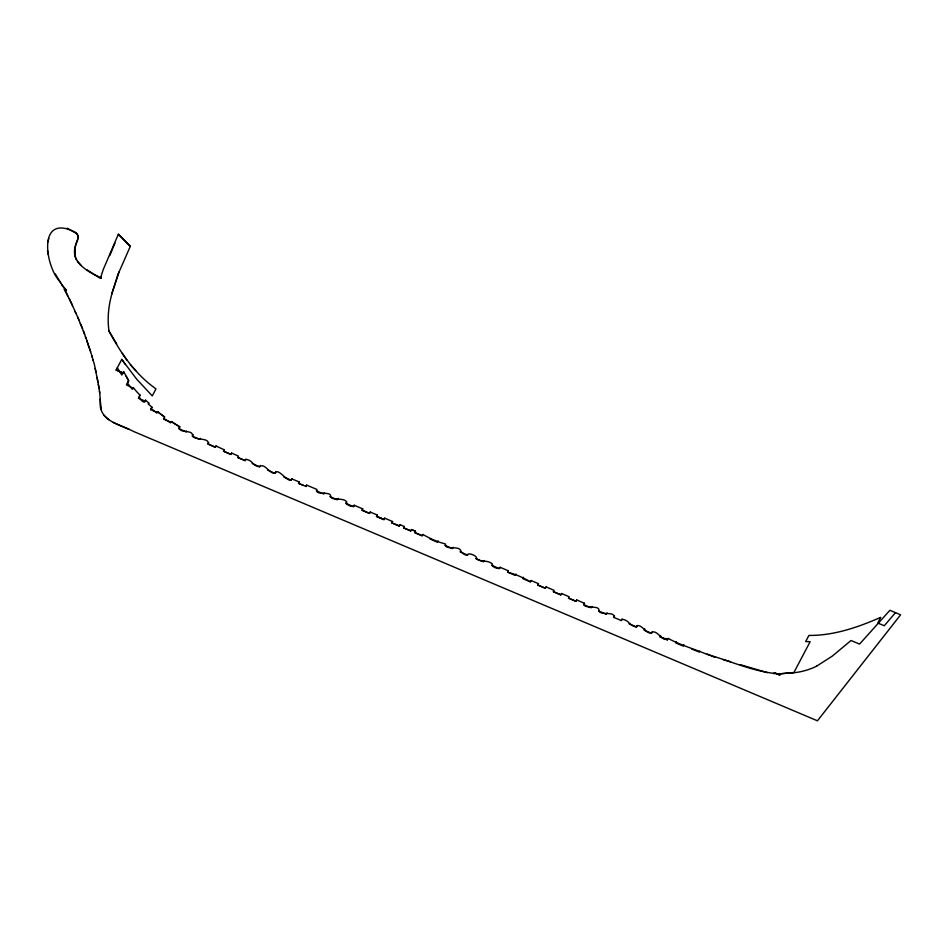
<?xml version="1.0" encoding="UTF-8"?>
<svg xmlns="http://www.w3.org/2000/svg" width="948" height="948" viewBox="0 0 948 948"><rect width="100%" height="100%" fill="white"/><g stroke="black" fill="none" stroke-linecap="round" stroke-linejoin="round"><path stroke-width="1.42" d="M561.619 593.531L560.872 594.87L553.454 591.73L554.047 590.308L546.072 586.907L545.301 588.234L537.871 585.082L538.5 583.672L531.081 580.508L530.205 581.799C522.075 577.024 517.016 574.867 507.808 572.236L508.377 570.815L500.141 567.295C500.094 570.577 489.547 566.157 492.569 564.06C485.992 559 482.331 563.231 475.991 558.573C479.143 556.642 467.4 551.606 467.494 555.03C463.513 556.18 459.946 548.892 460.159 551.914L467.589 555.066M252.18 463.525L259.456 466.736C264.753 462.387 268.983 473.716 274.873 473.289C278.12 466.274 288.82 485.163 291.889 478.918L299.141 481.916L298.525 483.326L305.943 486.466L306.714 485.127L316.905 489.441C314.807 495.804 328.589 491.23 330.532 495.223C329.394 501.753 344.432 496.764 346.648 502.049C343.567 504.099 354.351 508.578 354.102 505.237L362.764 508.875L362.089 510.261L369.471 513.389L370.206 512.05L377.221 515.013L376.534 516.376L383.798 519.468L384.663 518.165L392.508 521.495L391.82 522.869L399.226 525.986L399.949 524.647L404.334 526.519L403.682 527.906L410.65 530.856L411.515 529.553L415.473 531.259L414.809 532.622L422.227 535.762L422.867 534.494C431.257 539.08 436.151 541.415 445.513 544.01C444.316 550.741 458.299 545.112 460.787 550.504M118.026 274.221A46.855 42.103 -1 0 1 118.393 273.38A41.866 37.612 -1 0 1 119.175 271.721L130.303 246.35L118.358 234.215L103.213 269.635L100.891 276.875L101.329 277.871C89.503 272.834 69.477 262.323 75.603 245.366A18.901 16.981 -1 0 1 76.101 243.683A33.381 29.992 -1 0 1 76.373 242.961L77.132 241.053A26.532 23.842 -1 0 0 77.641 239.619L77.973 236.064L77.025 233.86A6.15 5.534 -1 0 0 76.172 232.912A6.446 5.783 -1 0 0 75.022 232.118A7.24 6.506 -1 0 0 73.908 231.608C37.363 213.821 45.243 266.435 59.914 281.52A2.797 2.512 -1 0 1 60.755 283.085L66.431 290.574L64.31 289.093C76.954 313.385 87.346 338.709 94.527 365.134C96.755 377.268 100.168 389.261 100.239 401.656C98.438 421.208 121.083 424.87 133.893 431.613L817.437 720.8L900.6 614.814L889.911 610.287L859.552 644.107L851.02 640.504L832.38 656.052L816.584 666.183M816.584 666.195A62.924 56.525 -1 0 1 790.739 673.044C786.71 672.914 782.764 673.815 778.9 673.85C754.122 672.12 730.481 660.946 706.995 654.369C693.415 648.681 681.031 645.339 668.186 638.431C662.545 642.993 658.552 630.621 652.39 631.972C647.484 636.452 642.815 624.554 637.21 625.621L636.499 626.984C628.488 625.609 630.147 620.561 622.042 619.21L621.307 620.561L613.877 617.421C615.643 610.868 600.665 615.833 598.899 610.95C600.262 604.587 585.935 609.268 583.755 604.634L584.43 603.272L576.716 599.966L575.874 601.257L568.48 598.129L569.167 596.754L561.595 593.531L560.742 594.823L553.348 591.659M346.648 502.049L346.079 503.483L353.509 506.623M47.874 241.965L48.775 238.505M113.997 287.161C109.115 301.286 106.828 316.194 109.008 331.101C120.834 353.225 135.126 374.128 155.97 388.881L152.284 395.92L136.583 379.058L121.771 359.399L116.106 370.04L122.991 372.943L123.667 371.652L128.667 380.693L126.463 384.876L133.087 388.289L133.419 387.685A65.578 58.906 -1 0 0 138.041 393.112L140.055 395.162C136.891 397.117 145.328 405.922 145.506 400.175L148.789 403.03L148.374 404.014M114.08 286.877L117.907 274.493M109.755 255.605L114.933 243.15M111.568 294.33L119.187 271.721M150.613 409.643L157.226 412.427L157.7 411.859L164.585 417.001L163.613 419.135L171.043 422.287L171.375 421.635L179.741 426.873L179.042 428.247C181.661 433.864 192.965 429.171 192.551 435.938C194.672 440.808 209.816 437.17 208.027 443.877L215.267 447.314L215.99 445.987L224.238 449.802L223.527 451.248L230.945 454.4L231.608 453.097L238.422 456.095L237.806 457.505L245.224 460.645L245.935 459.306C253.626 460.633 251.658 465.598 259.634 466.807L260.344 465.444M208.714 442.503L207.956 444.043L215.374 447.183L215.99 445.987M523.509 577.273L522.941 578.695L530.311 581.835L531.081 580.508M584.43 603.272L583.743 604.634L591.173 607.775L592.026 606.483M404.334 526.519L403.647 527.882L410.828 530.927L411.551 529.577L415.473 531.259L414.797 532.622L422.085 535.715L422.95 534.411M362.764 508.875L362.089 510.225L369.519 513.401L370.206 512.05M377.221 515.013L376.534 516.376L384.059 519.563L384.769 518.212M224.238 449.802L223.538 451.165L226.928 452.694L230.874 454.424L231.608 453.097M714.887 656.691L714.579 657.284L707.184 654.001M305.943 486.454L306.607 485.151M392.508 521.495L391.808 522.858L399.238 526.01L399.949 524.647M148.824 403.137L148.374 404.014L151.929 407.166L151.206 408.529L156.811 413.079L157.569 411.799M179.741 426.873L178.805 428.697L186.235 431.838L186.673 430.973M193.191 434.587L192.349 436.21L199.779 439.351L200.36 438.308M652.283 632.008L651.596 633.335L644.166 630.195L644.782 628.808M140.055 395.162L138.432 398.267L145.032 401.063L145.506 400.175M683.935 644.77L683.247 646.098L675.817 642.957L676.422 641.772M668.186 638.431L667.392 639.829L659.962 636.689L660.578 635.433M150.625 409.643L151.929 407.166M123.667 371.652L121.818 375.041L117.303 367.777M299.177 481.999L298.561 483.338L303.384 485.376M508.377 570.909L507.808 572.236L515.143 575.353L515.949 574.05M613.901 617.432L614.541 616.082M621.307 620.502L622.042 619.21M275.761 471.997L275.038 473.348L267.585 470.078M291.285 480.245L291.984 478.882M438.118 540.858L437.395 542.22L429.942 538.938M453.12 547.245L452.397 548.596L444.932 545.325M606.353 614.221L607.075 612.87M773.888 673.744L774.398 672.772L779.766 675.047L780.417 673.815M699.778 651.098L699.269 652.046L691.637 649.013M353.497 506.623L354.232 505.26M133.419 387.685L132.4 389.391L127.47 383.17L128.667 380.693L126.179 376.332M730.635 661.822L722.779 659.476M740.092 664.607L767.501 672.653M338.116 498.435L337.37 499.786L329.94 496.645M245.864 459.282L245.129 460.61L237.747 457.457M500.141 567.295L499.383 568.622L491.929 565.387M637.21 625.621L636.333 626.924L629.034 623.737M895.505 612.657L884.283 625.763L877.812 623.037L880.739 617.349C858.082 627.244 833.92 635.658 808.905 635.433L805.658 641.583L810.161 641.666L793.891 672.535L780.619 673.755M324.477 492.652L323.706 493.991L316.276 490.768M546.072 586.907L545.195 588.198L537.812 585.023M659.95 636.712L667.392 639.829M116.106 370.04L122.979 372.943M774.398 672.772L779.766 675.047M576.751 599.977L575.993 601.305L568.575 598.164M291.285 480.245L283.808 476.974M376.629 516.423L384.059 519.563M598.923 611.081L606.353 614.233M484.321 560.541L483.456 561.82L475.991 558.573M113.191 422.429L129.106 429.266M67.261 228.172L77.025 233.86A6.328 5.676 -1 0 1 77.629 234.926A6.755 6.067 -1 0 1 77.973 236.064A7.24 6.506 -1 0 1 78.068 237.249A8.864 7.963 -1 0 1 77.937 238.434A13.284 11.933 -1 0 1 77.641 239.619L75.603 245.366A18 16.175 -1 0 0 75.33 246.824A19.019 17.088 -1 0 0 75.212 248.293L75.034 256.043L76.172 259.586M179.646 426.79L171.28 421.576L170.522 422.879L163.874 418.376M87.062 269.907L100.026 278.25L101.329 277.871L100.891 276.875M66.289 289.934L63.86 287.564M164.585 417.001L157.7 411.859M108.665 419.68L103.759 415.224M81.244 265.511L77.404 261.458M135.742 370.538L130.362 364.79M118.358 234.215L130.303 246.35M76.219 313.705L74.868 311.43M109.008 331.101L116.723 343.958M121.759 359.387L125.397 364.577M122.28 353.379L126.878 360.145M61.893 285.004L63.018 286.782M92.88 359.754L93.248 360.359M87.761 343.934L90.629 351.542M64.31 289.093L67.723 295.788M55.351 273.972L60.933 283.464M72.498 305.54L69.24 298.466M80.296 323.493L82.547 328.565M84.633 334.241L83.483 330.982M85.367 336.611L85.901 337.891M78.838 319.76L77.866 317.177M86.612 340.261L87.643 343.259M91.731 355.524L92.312 357.36M96.068 372.374L95.238 368.488M99.801 393.207L99.433 390.908M98.26 384.343L98.995 388.111M48.158 254.419L47.495 250.639M101.329 409.654L100.144 399.191M97.111 377.458L97.893 382.186"/></g></svg>
